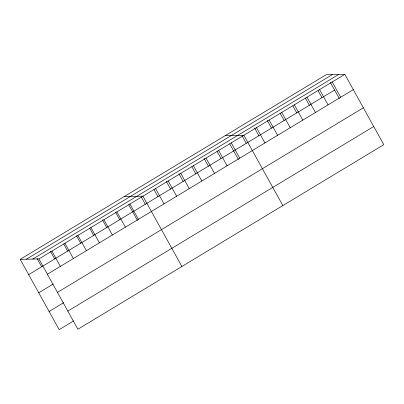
<?xml version="1.0" encoding="UTF-8"?>
<svg xmlns="http://www.w3.org/2000/svg" width="404" height="404" viewBox="0 0 404 404"><rect width="100%" height="100%" fill="white"/><g stroke="black" fill="none" stroke-linecap="round" stroke-linejoin="round"><path stroke-width="0.61" d="M20.2 259.338L326.119 74.755L344.829 74.356L383.8 144.662L77.881 329.245L38.91 258.939L20.2 259.338L59.171 329.644L73.73 320.857M26.376 259.206L332.295 74.624M32.734 259.07L338.653 74.487M38.91 258.939L344.829 74.356M28.674 274.624L334.593 90.042M47.384 274.225L353.303 89.643M38.739 292.784L53.298 283.997M57.449 292.385L363.368 107.797M49.106 311.489L63.67 302.702M67.816 311.09L373.735 126.502M225.164 135.668L243.875 135.269L282.845 205.575M124.21 196.581L142.925 196.182L181.896 266.489M332.209 81.972L340.683 97.258M330.356 82.396L339.33 98.586M319.589 89.582L328.063 104.868M318.039 90.557L321.973 97.657M306.974 97.197L315.443 112.484M305.419 98.172L309.353 105.267M294.354 104.813L302.828 120.099M292.799 105.787L296.733 112.883M281.734 112.428L290.208 127.715M280.179 113.403L284.113 120.498M269.114 120.038L277.588 135.325M267.261 120.468L271.498 128.113M256.495 127.654L264.968 142.94M254.641 128.083L258.878 135.724M242.021 135.699L246.258 143.339M231.26 142.885L239.729 158.171M229.704 143.859L238.375 159.499M218.64 150.495L227.114 165.781M217.084 151.47L221.018 158.57M206.02 158.11L214.494 173.397M204.161 158.54L208.398 166.18M193.4 165.726L201.874 181.012M191.849 166.701L195.783 173.796M180.78 173.341L189.254 188.628M178.927 173.765L183.163 181.411M168.16 180.952L176.634 196.238M166.307 181.381L170.544 189.027M155.54 188.567L164.014 203.853M153.99 189.542L157.924 196.637M141.37 197.157L145.304 204.252M129.921 204.025L138.395 219.311M128.75 204.767L137.421 220.412M116.923 211.873L125.392 227.159M115.448 212.07L119.685 219.71M103.919 219.715L112.393 235.002M102.444 219.912L106.681 227.558M90.915 227.563L99.389 242.849M89.749 228.305L93.683 235.401M77.916 235.406L86.39 250.692M76.442 235.603L80.679 243.248M64.913 243.248L73.387 258.535M63.746 243.996L67.68 251.091M51.914 251.096L60.388 266.382M50.439 251.293L54.676 258.934M37.138 258.59L41.673 266.781"/></g></svg>
